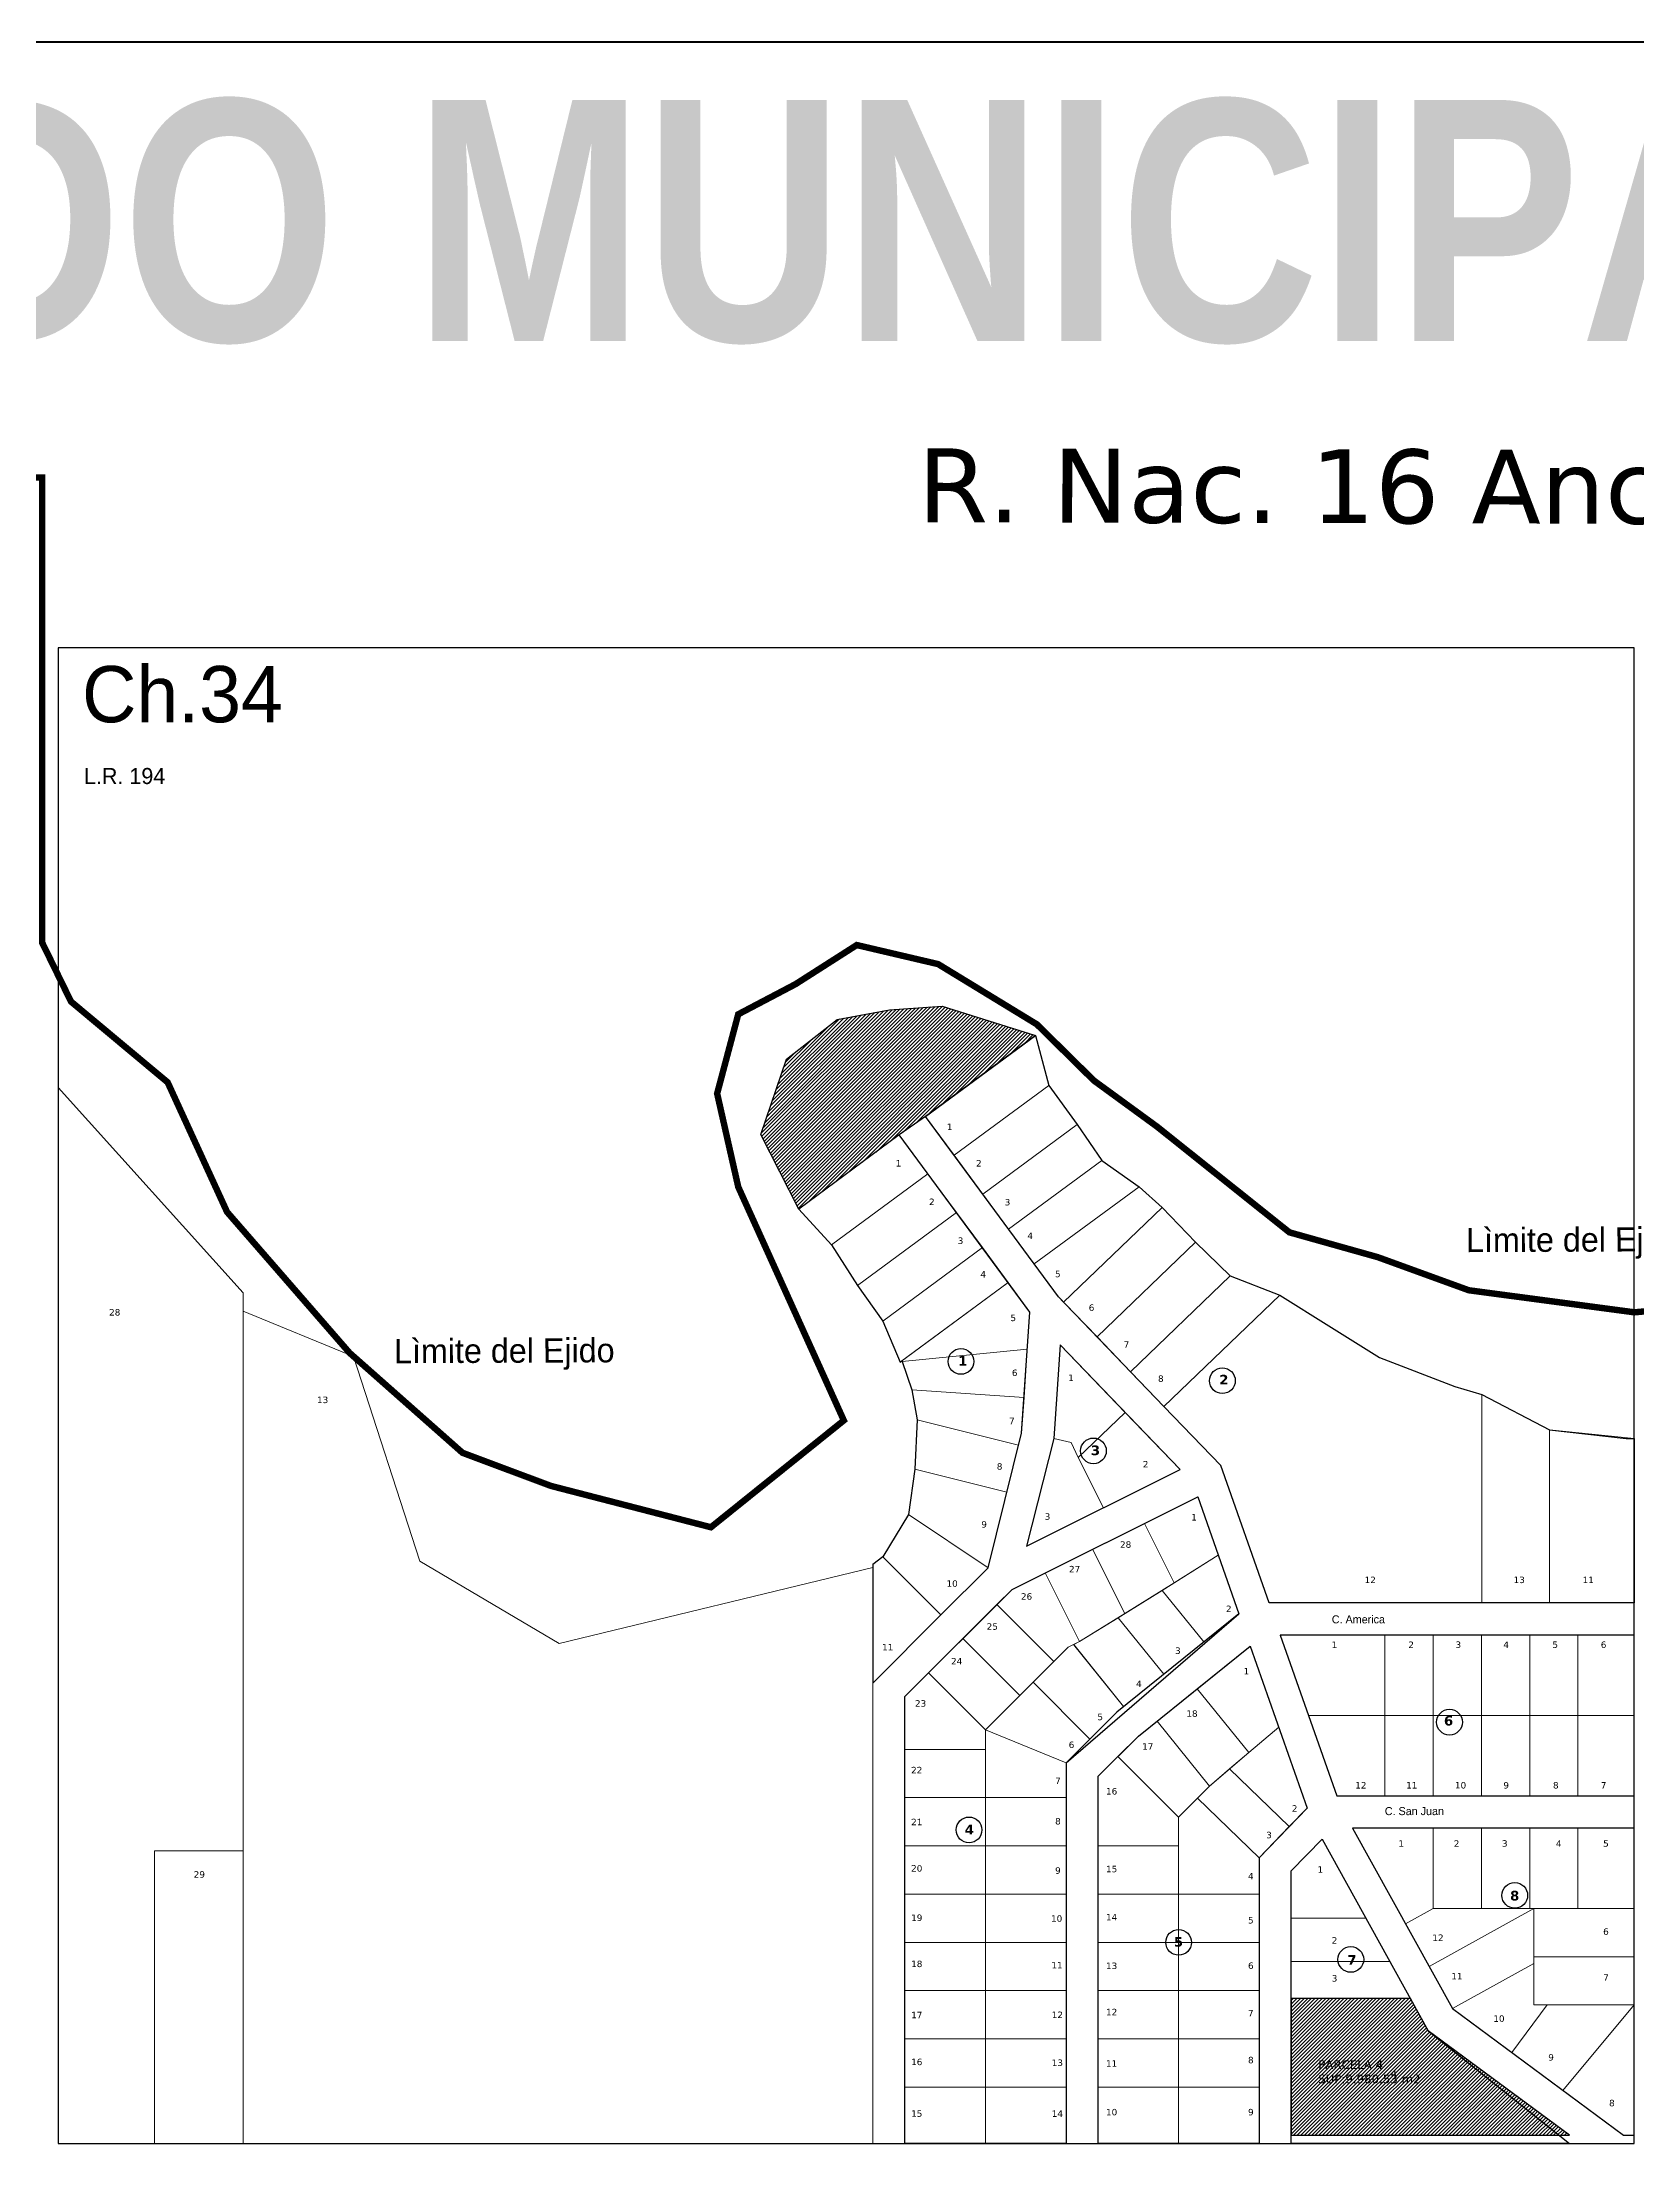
# Model space of a CAD drawing. Header units: millimetres. Extents: x 0 to 6558, y 60 to 10727.
# Drawn here: x 1190 to 2182, y 9418 to 10727 of the extents above; entities that cross this region are included whole.
import ezdxf

# ---------------------------------------------------------------- set-up
doc = ezdxf.new("R2010")
doc.units = ezdxf.units.MM
doc.linetypes.add('ACAD_ISO03W100', pattern=[30, 12, -18])
doc.linetypes.add('ACAD_ISO05W100', pattern=[33, 24, -3, 0, -3, 0, -3])
for name, color, linetype in [('0 LIMITES', 7, 'Continuous'), ('0 NOMBRE DE CALLES', 255, 'Continuous'), ('0 N° DE MANZANA', 255, 'Continuous'), ('0 Nº DE LOTE', 251, 'Continuous'), ('0 SIG - CHACRAS', 253, 'Continuous'), ('0 SIG - MANZANAS', 253, 'Continuous'), ('TERRENO MUNICIPAL', 10, 'Continuous')]:
    doc.layers.add(name, color=color, linetype=linetype)
for name, color, linetype, lineweight in [('0 N° CHACRAS', 253, 'Continuous', 35), ('0 N° DE PARCELA', 255, 'Continuous', 25), ('0 SIG - PARCELAS', 252, 'Continuous', 18), ('nombre de parcelas', 250, 'Continuous', 18), ('RECUADRO', 7, 'Continuous', 18)]:
    doc.layers.add(name, color=color, linetype=linetype, lineweight=lineweight)
doc.styles.get("Standard").update_dxf_attribs({"font": 'arial.ttf'})
pattern_1 = [(45, (-322.4474, 5693.1154), (-1.122532, 1.122532), [])]

msp = doc.modelspace()

# ---------------------------------------------------------------- hatches: boundary and pattern name
at = {"layer": 'TERRENO MUNICIPAL'}
h = msp.add_hatch(dxfattribs=at)
h.set_pattern_fill('ANSI31', color=256, scale=0.5)
h.set_pattern_definition(pattern_1)
h.paths.add_polyline_path([(1739.321, 10058.747), (1723.01, 10047.205), (1660.548, 10001.152), (1636.979, 10047.578), (1652.879, 10094.356), (1684.375, 10119.095), (1716.951, 10124.996), (1749.627, 10127.293), (1807.751, 10109.168)])
h = msp.add_hatch(dxfattribs=at)
h.set_pattern_fill('ANSI31', color=256, scale=0.5)
h.set_pattern_definition(pattern_1)
edge = h.paths.add_edge_path()
edge.add_line((2051.919, 9490.124), (2040.82, 9510.175))
edge.add_line((2040.82, 9510.175), (1966.679, 9510.175))
edge.add_line((1966.679, 9510.175), (1966.679, 9425.105))
edge.add_line((1966.679, 9425.105), (2139.787, 9425.105))
edge.add_line((2139.787, 9425.105), (2051.919, 9490.124))
edge.add_line((2051.919, 9490.124), (2040.82, 9510.175))

# ---------------------------------------------------------------- linework, layer by layer
at = {"layer": '0 LIMITES', "color": 3, "linetype": 'ACAD_ISO03W100'}
msp.add_lwpolyline([(131.877, 10456.029, 4, 4, 0), (1189.979, 10456.116, 4, 4, 0), (1189.979, 10166.913, 4, 4, 0), (1207.959, 10130.155, 4, 4, 0), (1268.06, 10079.953, 4, 4, 0), (1268.06, 10079.953, 4, 4, 0), (1305.003, 9999.303, 4, 4, 0), (1381.191, 9911.67, 4, 4, 0), (1451.389, 9849.559, 4, 4, 0), (1506.313, 9828.976, 4, 4, 0), (1605.864, 9803.246, 4, 4, 0), (1688.498, 9869.673, 4, 4, 0), (1622.851, 10014.91, 4, 4, 0), (1609.734, 10072.95, 4, 4, 0), (1622.851, 10122.253, 4, 4, 0), (1658.453, 10140.976, 4, 4, 0), (1696.554, 10165.316, 4, 4, 0), (1747.147, 10153.458, 4, 4, 0), (1808.525, 10116.013, 4, 4, 0), (1843.961, 10081.063, 4, 4, 0), (1883.311, 10052.355, 4, 4, 0), (1965.575, 9986.652, 4, 4, 0), (2020.499, 9971.214, 4, 4, 0), (2077.14, 9950.631, 4, 4, 0), (2180.123, 9936.908, 4, 4, 0), (2255.644, 9943.769, 4, 4, 0)], format="xyseb", dxfattribs=at)
at = {"layer": '0 N° DE MANZANA'}
for centre in [(1761.361, 9906.371), (1923.906, 9894.384), (1843.724, 9850.739), (2065.123, 9682.032), (1766.353, 9615.03), (2105.708, 9574.323), (1896.679, 9545.105), (2003.749, 9534.465)]:
    msp.add_circle(centre, 8, dxfattribs=at)
at = {"layer": '0 N° DE PARCELA'}
msp.add_line((1846.241, 9420.105), (1847.656, 9420.105), dxfattribs=at)
msp.add_line((1846.241, 9420.105), (1847.656, 9420.105), dxfattribs=at)
at = {"layer": '0 SIG - CHACRAS'}
msp.add_lwpolyline([(1199.979, 9420.105), (2179.979, 9420.105), (2179.979, 10350.105), (1199.979, 10350.105)], close=True, dxfattribs=at)
at = {"layer": '0 SIG - MANZANAS'}
for points in [[(2179.979, 9858.485), (2179.979, 9756.155), (1952.979, 9756.155), (1922.91, 9841.62), (1887.592, 9878.342), (1821.981, 9946.561), (1739.321, 10058.747), (1807.751, 10109.168), (1815.886, 10077.898), (1833.682, 10053.746), (1848.893, 10031.416), (1872.154, 10015.018), (1886.468, 10002.131), (1907.264, 9980.508), (1928.781, 9959.579), (1959.667, 9947.661), (1990.031, 9928.521), (2021.689, 9908.842), (2068.357, 9890.786), (2085.229, 9885.765), (2127.379, 9863.835), (2174.979, 9858.485)], [(1706.479, 9706.285), (1748.905, 9748.711), (1778.179, 9777.985), (1799.057, 9861.722), (1804.192, 9937.097), (1723.007, 10047.202), (1660.548, 10001.152), (1680.758, 9978.78), (1697.103, 9953.558), (1712.663, 9931.485), (1723.535, 9905.956), (1724.662, 9906.786), (1724.781, 9906.312), (1730.735, 9888.728), (1734.125, 9869.976), (1732.689, 9839.415), (1728.818, 9811.225), (1712.843, 9784.774), (1706.479, 9780.105)], [(1802.157, 9791.482), (1897.65, 9839.084), (1823.089, 9916.594), (1819.127, 9858.529)], [(1934.118, 9749.474), (1858.293, 9688.34), (1826.679, 9656.665), (1826.679, 9420.105), (1726.479, 9420.105), (1726.479, 9698.005), (1793.088, 9764.614), (1908.539, 9822.165), (1934.118, 9749.474), (1858.293, 9688.34), (1826.679, 9656.665)], [(1995.079, 9636.155), (2179.979, 9636.155), (2179.979, 9736.155), (1959.879, 9736.155)], [(1946.679, 9420.105), (1846.679, 9420.105), (1846.679, 9648.355), (1871.663, 9673.335), (1941.166, 9729.373), (1976.633, 9628.581), (1946.679, 9597.605)], [(2173.229, 9425.105), (2179.979, 9425.105), (2179.979, 9616.155), (2004.879, 9616.155), (2067.015, 9503.905)]]:
    msp.add_lwpolyline(points, close=True, dxfattribs=at)
msp.add_lwpolyline([(2139.787, 9420.105), (1966.679, 9420.105), (1966.679, 9589.505), (1985.909, 9609.373), (2051.919, 9490.124), (2139.787, 9420.105)], dxfattribs=at)
at = {"layer": '0 SIG - PARCELAS'}
for points in [[(1739.321, 10058.747), (1723.01, 10047.205), (1660.548, 10001.152), (1636.979, 10047.578), (1652.879, 10094.356), (1684.375, 10119.095), (1716.951, 10124.996), (1749.627, 10127.293), (1807.751, 10109.168), (1739.321, 10058.747)], [(1723.535, 9905.956), (1790.662, 9955.449), (1779.624, 9970.419)], [(1863.175, 9749.539), (1843.206, 9789.598), (1875.425, 9805.658), (1893.895, 9768.607), (1863.175, 9749.539)], [(1783.684, 9755.21), (1819.11, 9719.784), (1797.897, 9698.57), (1762.471, 9733.997), (1783.684, 9755.21)], [(2051.919, 9490.124), (2040.82, 9510.175), (1966.679, 9510.175), (1966.679, 9420.105), (2139.787, 9420.105), (2051.919, 9490.124), (2040.82, 9510.175)]]:
    msp.add_lwpolyline(points, dxfattribs=at)
for points in [[(1815.886, 10077.898), (1757.116, 10034.595), (1739.321, 10058.747), (1807.751, 10109.168)], [(1199.979, 10076.705), (1199.979, 9420.105), (1314.979, 9420.105), (1314.979, 9948.945)], [(1833.682, 10053.746), (1774.912, 10010.443), (1757.116, 10034.595), (1815.886, 10077.898)], [(1848.893, 10031.416), (1833.682, 10053.746), (1774.912, 10010.443), (1790.928, 9988.706)], [(1680.758, 9978.78), (1740.802, 10023.05), (1723.007, 10047.202), (1660.548, 10001.152)], [(1697.103, 9953.558), (1758.596, 9998.897), (1740.802, 10023.05), (1680.758, 9978.78)], [(1872.154, 10015.018), (1806.944, 9966.97), (1790.928, 9988.706), (1848.893, 10031.416)], [(1886.468, 10002.131), (1825.204, 9943.21), (1821.981, 9946.561), (1806.944, 9966.97), (1872.154, 10015.018)], [(1712.663, 9931.485), (1774.639, 9977.18), (1758.596, 9998.897), (1697.103, 9953.558)], [(1907.264, 9980.508), (1846, 9921.587), (1825.204, 9943.21), (1886.468, 10002.131)], [(1723.535, 9905.956), (1790.662, 9955.449), (1774.639, 9977.18), (1712.663, 9931.485)], [(1928.781, 9959.579), (1866.796, 9899.964), (1846, 9921.587), (1907.264, 9980.508)], [(1959.667, 9947.661), (1887.592, 9878.342), (1866.796, 9899.964), (1928.781, 9959.579)], [(1724.781, 9906.312), (1802.612, 9913.901), (1804.192, 9937.097), (1790.662, 9955.449), (1724.662, 9906.787)], [(1887.592, 9878.342), (1959.667, 9947.661), (1990.031, 9928.521), (2021.689, 9908.842), (2068.357, 9890.786), (2085.229, 9885.765), (2085.229, 9756.155), (1952.979, 9756.155), (1922.91, 9841.62), (1887.592, 9878.342)], [(1314.979, 9937.695), (1314.979, 9420.105), (1706.479, 9420.105), (1706.479, 9778.285), (1511.502, 9730.908), (1424.83, 9782.117), (1383.721, 9909.393)], [(1730.735, 9888.728), (1800.573, 9883.97), (1802.612, 9913.901), (1724.781, 9906.312)], [(1819.127, 9858.529), (1829.858, 9855.853), (1834.306, 9846.572), (1863.465, 9874.621), (1823.089, 9916.594)], [(1734.125, 9869.976), (1797.195, 9854.251), (1799.057, 9861.722), (1800.573, 9883.97), (1730.735, 9888.728)], [(2127.379, 9863.835), (2127.379, 9756.155), (2085.229, 9756.155), (2085.229, 9885.765)], [(1732.689, 9839.415), (1789.937, 9825.142), (1797.195, 9854.251), (1734.125, 9869.976)], [(1834.306, 9846.572), (1849.903, 9815.283), (1897.65, 9839.084), (1863.465, 9874.621)], [(1819.127, 9858.529), (1829.858, 9855.853), (1834.306, 9846.572), (1849.903, 9815.283), (1802.157, 9791.482)], [(2179.979, 9858.485), (2179.979, 9756.155), (2127.379, 9756.155), (2127.379, 9863.835)], [(1728.818, 9811.225), (1778.179, 9777.985), (1789.937, 9825.142), (1732.689, 9839.415)], [(1893.895, 9768.607), (1875.425, 9805.658), (1908.539, 9822.165), (1921.328, 9785.82)], [(1712.843, 9784.774), (1748.905, 9748.711), (1778.179, 9777.985), (1728.818, 9811.225)], [(1834.984, 9732.123), (1813.673, 9774.875), (1843.206, 9789.598), (1863.175, 9749.539)], [(1706.479, 9780.105), (1712.843, 9784.774), (1748.905, 9748.711), (1706.479, 9706.285)], [(1783.684, 9755.21), (1793.088, 9764.614), (1813.673, 9774.875), (1834.984, 9732.123), (1827.935, 9728.609), (1819.11, 9719.784)], [(1921.328, 9785.82), (1886.477, 9763.953), (1912.32, 9731.9), (1934.118, 9749.474)], [(1886.451, 9763.986), (1859.049, 9746.99), (1887.409, 9711.815), (1912.32, 9731.9)], [(1859.049, 9746.99), (1834.984, 9732.123), (1831.46, 9730.366), (1862.497, 9691.73), (1887.409, 9711.815)], [(2024.979, 9686.155), (2024.979, 9736.155), (1959.879, 9736.155), (1977.479, 9686.155)], [(2054.979, 9736.155), (2024.979, 9736.155), (2024.979, 9686.155), (2054.979, 9686.155)], [(2084.979, 9736.155), (2054.979, 9736.155), (2054.979, 9686.155), (2084.979, 9686.155)], [(2114.979, 9736.155), (2084.979, 9736.155), (2084.979, 9686.155), (2114.979, 9686.155)], [(2144.979, 9736.155), (2114.979, 9736.155), (2114.979, 9686.155), (2144.979, 9686.155)], [(2179.979, 9736.155), (2144.979, 9736.155), (2144.979, 9686.155), (2179.979, 9686.155)], [(1797.897, 9698.57), (1776.683, 9677.357), (1741.257, 9712.783), (1762.471, 9733.997)], [(1831.379, 9730.325), (1827.935, 9728.609), (1822.946, 9723.62), (1819.11, 9719.784), (1806.152, 9706.826), (1841.516, 9671.53), (1858.293, 9688.34), (1862.497, 9691.73)], [(1940.306, 9663.078), (1908.252, 9702.835), (1941.166, 9729.373), (1958.917, 9678.927)], [(1741.257, 9712.783), (1776.683, 9677.357), (1776.679, 9665.105), (1726.479, 9665.105), (1726.479, 9698.005)], [(1806.152, 9706.826), (1797.897, 9698.57), (1776.683, 9677.357), (1826.679, 9656.665), (1841.516, 9671.53)], [(1883.34, 9682.75), (1908.252, 9702.835), (1940.306, 9663.078), (1915.935, 9642.323)], [(1858.969, 9660.643), (1871.663, 9673.335), (1883.34, 9682.75), (1915.935, 9642.323), (1896.679, 9622.928)], [(2024.979, 9686.155), (1977.479, 9686.155), (1995.079, 9636.155), (2024.979, 9636.155)], [(2054.979, 9686.155), (2024.979, 9686.155), (2024.979, 9636.155), (2054.979, 9636.155)], [(2084.979, 9686.155), (2054.979, 9686.155), (2054.979, 9636.155), (2084.979, 9636.155)], [(2114.979, 9686.155), (2084.979, 9686.155), (2084.979, 9636.155), (2114.979, 9636.155)], [(2144.979, 9686.155), (2114.979, 9686.155), (2114.979, 9636.155), (2144.979, 9636.155)], [(2179.979, 9686.155), (2144.979, 9686.155), (2144.979, 9636.155), (2179.979, 9636.155)], [(1826.679, 9656.665), (1776.683, 9677.357), (1776.679, 9635.105), (1826.679, 9635.105)], [(1965.511, 9617.079), (1976.633, 9628.581), (1958.917, 9678.927), (1928.415, 9652.951)], [(1776.679, 9665.105), (1726.479, 9665.105), (1726.479, 9635.105), (1776.679, 9635.105)], [(1858.969, 9660.643), (1896.679, 9622.928), (1896.679, 9605.105), (1846.679, 9605.105), (1846.679, 9648.355)], [(1928.415, 9652.951), (1915.935, 9642.323), (1908.406, 9634.74), (1946.679, 9597.605), (1965.511, 9617.079)], [(1776.679, 9635.105), (1726.479, 9635.105), (1726.479, 9605.105), (1776.679, 9605.105)], [(1776.679, 9635.105), (1826.679, 9635.105), (1826.679, 9605.105), (1776.679, 9605.105)], [(1946.742, 9597.67), (1908.406, 9634.74), (1896.679, 9622.928), (1896.679, 9575.105), (1946.679, 9575.105), (1946.679, 9597.605)], [(1776.679, 9605.105), (1726.479, 9605.105), (1726.479, 9575.105), (1776.679, 9575.105)], [(1776.679, 9605.105), (1826.679, 9605.105), (1826.679, 9575.105), (1776.679, 9575.105)], [(1846.679, 9575.105), (1896.679, 9575.105), (1896.679, 9605.105), (1846.679, 9605.105)], [(1966.679, 9560.175), (2013.142, 9560.175), (1985.909, 9609.373), (1966.679, 9589.505)], [(2054.979, 9566.155), (2054.979, 9616.155), (2004.879, 9616.155), (2037.816, 9556.653)], [(2084.979, 9616.155), (2054.979, 9616.155), (2054.979, 9566.155), (2084.979, 9566.155)], [(2114.979, 9616.155), (2084.979, 9616.155), (2084.979, 9566.155), (2114.979, 9566.155)], [(2144.979, 9616.155), (2114.979, 9616.155), (2114.979, 9566.155), (2144.979, 9566.155)], [(2179.979, 9616.155), (2144.979, 9616.155), (2144.979, 9566.155), (2179.979, 9566.155)], [(1314.979, 9420.105), (1314.978, 9602.105), (1259.978, 9602.105), (1259.979, 9420.105)], [(1776.679, 9575.105), (1726.479, 9575.105), (1726.479, 9545.105), (1776.679, 9545.105)], [(1776.679, 9575.105), (1826.679, 9575.105), (1826.679, 9545.105), (1776.679, 9545.105)], [(1846.679, 9545.105), (1896.679, 9545.105), (1896.679, 9575.105), (1846.679, 9575.105)], [(1896.679, 9575.105), (1946.679, 9575.105), (1946.679, 9545.105), (1896.679, 9545.105)], [(2117.519, 9566.155), (2054.979, 9566.155), (2037.816, 9556.653), (2052.486, 9530.152)], [(2117.519, 9531.865), (2117.519, 9566.155), (2052.486, 9530.152), (2067.015, 9503.905)], [(2179.979, 9566.155), (2117.519, 9566.155), (2117.519, 9536.155), (2179.979, 9536.155)], [(1966.679, 9533.175), (2028.088, 9533.175), (2013.142, 9560.175), (1966.679, 9560.175)], [(1776.679, 9545.105), (1726.479, 9545.105), (1726.479, 9515.105), (1776.679, 9515.105)], [(1776.679, 9545.105), (1826.679, 9545.105), (1826.679, 9515.105), (1776.679, 9515.105)], [(1846.679, 9515.105), (1896.679, 9515.105), (1896.679, 9545.105), (1846.679, 9545.105)], [(1896.679, 9545.105), (1946.679, 9545.105), (1946.679, 9515.105), (1896.679, 9515.105)], [(1966.679, 9510.175), (2040.82, 9510.175), (2028.088, 9533.175), (1966.679, 9533.175)], [(2125.889, 9506.155), (2117.519, 9506.155), (2117.519, 9531.865), (2067.015, 9503.905), (2103.958, 9476.497)], [(2179.979, 9536.155), (2117.519, 9536.155), (2117.519, 9506.155), (2179.979, 9506.155)], [(1776.679, 9515.105), (1726.479, 9515.105), (1726.479, 9485.105), (1776.679, 9485.105)], [(1776.679, 9515.105), (1826.679, 9515.105), (1826.679, 9485.105), (1776.679, 9485.105)], [(1846.679, 9485.105), (1896.679, 9485.105), (1896.679, 9515.105), (1846.679, 9515.105)], [(1896.679, 9515.105), (1946.679, 9515.105), (1946.679, 9485.105), (1896.679, 9485.105)], [(2179.979, 9506.155), (2125.889, 9506.155), (2103.958, 9476.497), (2135.649, 9452.986)], [(2179.979, 9506.155), (2135.649, 9452.986), (2173.229, 9425.105), (2179.979, 9425.105)], [(1776.679, 9485.105), (1726.479, 9485.105), (1726.479, 9455.105), (1776.679, 9455.105)], [(1776.679, 9485.105), (1826.679, 9485.105), (1826.679, 9455.105), (1776.679, 9455.105)], [(1846.679, 9455.105), (1896.679, 9455.105), (1896.679, 9485.105), (1846.679, 9485.105)], [(1896.679, 9485.105), (1946.679, 9485.105), (1946.679, 9455.105), (1896.679, 9455.105)], [(1776.679, 9455.105), (1726.479, 9455.105), (1726.479, 9420.105), (1776.679, 9420.105)], [(1776.679, 9455.105), (1826.679, 9455.105), (1826.679, 9420.105), (1776.679, 9420.105)], [(1846.679, 9420.105), (1896.679, 9420.105), (1896.679, 9455.105), (1846.679, 9455.105)], [(1896.679, 9455.105), (1946.679, 9455.105), (1946.679, 9420.105), (1896.679, 9420.105)]]:
    msp.add_lwpolyline(points, close=True, dxfattribs=at)
at = {"layer": 'RECUADRO', "color": 7, "lineweight": 60}
msp.add_lwpolyline([(0, 308.868), (4204, 308.868), (4204, 10726.868), (0, 10726.868)], close=True, dxfattribs=at)
at = {"layer": 'TERRENO MUNICIPAL'}
for points in [[(1739.321, 10058.747), (1723.01, 10047.205), (1660.548, 10001.152), (1636.979, 10047.578), (1652.879, 10094.356), (1684.375, 10119.095), (1716.951, 10124.996), (1749.627, 10127.293), (1807.751, 10109.168), (1739.321, 10058.747)], [(2051.919, 9490.124), (2040.82, 9510.175), (1966.679, 9510.175), (1966.679, 9425.105), (2139.787, 9425.105), (2051.919, 9490.124), (2040.82, 9510.175)]]:
    msp.add_lwpolyline(points, dxfattribs=at)

# ---------------------------------------------------------------- texts
at = {"layer": '0 LIMITES', "color": 3, "linetype": 'ACAD_ISO05W100', "ltscale": 10, "char_height": 15, "width": 783.33333, "attachment_point": 4, "rotation": 0.251364}
for insert in [(2075.42, 9979.549), (1408.842, 9910.473)]:
    msp.add_mtext('\\pt30;{\\fBankGothic Lt BT|b0|i0|c0|p34;\\C3;Lìmite del Ejido}', dxfattribs=dict(at, insert=insert))
at = {"layer": '0 NOMBRE DE CALLES', "linetype": 'Continuous', "char_height": 5, "width": 783.33333, "attachment_point": 4}
for s, insert in [('\\pt10;{\\fBankGothic Lt BT|b0|i0|c0|p34;C. America}', (1991.944, 9745.935)), ('\\pt10;{\\fBankGothic Lt BT|b0|i0|c0|p34;C. San Juan}', (2024.888, 9626.686))]:
    msp.add_mtext(s, dxfattribs=dict(at, insert=insert))
at = {"layer": '0 N° CHACRAS', "linetype": 'Continuous', "insert": (1214.817, 10321.104), "char_height": 35, "width": 338.88889, "attachment_point": 4}
msp.add_mtext('{\\fBankGothic Lt BT|b0|i0|c0|p34;Ch.34}', dxfattribs=at)
at = {"layer": '0 N° DE MANZANA', "char_height": 6, "attachment_point": 4}
for s, insert in [('{\\fVerdana|b1|i0|c0|p34;1}', (1759.555, 9906.778)), ('{\\fVerdana|b1|i0|c0|p34;2}', (1921.93, 9895.032)), ('{\\fVerdana|b1|i0|c0|p34;3}', (1842.118, 9851.031)), ('{\\fVerdana|b1|i0|c0|p34;6}', (2061.68, 9682.894)), ('{\\fVerdana|b1|i0|c0|p34;4}', (1763.684, 9615.2)), ('{\\fVerdana|b1|i0|c0|p34;8}', (2102.78, 9574.079)), ('{\\fVerdana|b1|i0|c0|p34;5}', (1893.697, 9545.364)), ('{\\fVerdana|b1|i0|c0|p34;7}', (2001.584, 9534.182))]:
    msp.add_mtext(s, dxfattribs=dict(at, insert=insert))
at = {"layer": '0 N° DE PARCELA', "char_height": 4, "attachment_point": 4}
for s, insert in [('\\pt8;{\\fVerdana|b0|i0|c0|p34;1}', (1752.553, 10052.262)), ('\\pt8;{\\fVerdana|b0|i0|c0|p34;1}', (1720.767, 10029.578)), ('\\pt8;{\\fVerdana|b0|i0|c0|p34;2}', (1770.72, 10029.589)), ('\\pt8;{\\fVerdana|b0|i0|c0|p34;2}', (1741.51, 10005.642)), ('\\pt8;{\\fVerdana|b0|i0|c0|p34;3}', (1788.542, 10005.361)), ('\\pt8;{\\fVerdana|b0|i0|c0|p34;3}', (1759.332, 9981.414)), ('\\pt8;{\\fVerdana|b0|i0|c0|p34;4}', (1802.63, 9984.51)), ('\\pt8;{\\fVerdana|b0|i0|c0|p34;4}', (1773.419, 9960.563)), ('\\pt8;{\\fVerdana|b0|i0|c0|p34;5}', (1819.83, 9960.73)), ('\\pt8;{\\fVerdana|b0|i0|c0|p34;28}', (1231.655, 9936.882)), ('\\pt8;{\\fVerdana|b0|i0|c0|p34;5}', (1792.117, 9933.416)), ('\\pt8;{\\fVerdana|b0|i0|c0|p34;6}', (1840.801, 9939.777)), ('\\pt8;{\\fVerdana|b0|i0|c0|p34;7}', (1862.522, 9916.953)), ('\\pt8;{\\fVerdana|b0|i0|c0|p34;6}', (1792.994, 9899.264)), ('\\pt8;{\\fVerdana|b0|i0|c0|p34;1}', (1828.059, 9896.229)), ('\\pt8;{\\fVerdana|b0|i0|c0|p34;8}', (1883.868, 9895.625)), ('\\pt8;{\\fVerdana|b0|i0|c0|p34;13}', (1360.934, 9882.427)), ('\\pt8;{\\fVerdana|b0|i0|c0|p34;7}', (1791.241, 9869.344)), ('\\pt8;{\\fVerdana|b0|i0|c0|p34;8}', (1783.645, 9841.029)), ('\\pt8;{\\fVerdana|b0|i0|c0|p34;2}', (1874.417, 9842.458)), ('\\pt8;{\\fVerdana|b0|i0|c0|p34;9}', (1773.978, 9804.969)), ('\\pt8;{\\fVerdana|b0|i0|c0|p34;3}', (1813.383, 9809.882)), ('\\pt8;{\\fVerdana|b0|i0|c0|p34;1}', (1904.544, 9809.442)), ('\\pt8;{\\fVerdana|b0|i0|c0|p34;28}', (1860.25, 9792.448)), ('\\pt8;{\\fVerdana|b0|i0|c0|p34;27}', (1828.538, 9777.204)), ('\\pt8;{\\fVerdana|b0|i0|c0|p34;10}', (1752.358, 9768.19)), ('\\pt8;{\\fVerdana|b0|i0|c0|p34;26}', (1798.621, 9760.166)), ('\\pt8;{\\fVerdana|b0|i0|c0|p34;12}', (2012.343, 9770.497)), ('\\pt8;{\\fVerdana|b0|i0|c0|p34;13}', (2104.965, 9770.497)), ('\\pt8;{\\fVerdana|b0|i0|c0|p34;11}', (2147.94, 9770.497)), ('\\pt8;{\\fVerdana|b0|i0|c0|p34;2}', (1926.129, 9752.515)), ('\\pt8;{\\fVerdana|b0|i0|c0|p34;25}', (1777.325, 9741.472)), ('\\pt8;{\\fVerdana|b0|i0|c0|p34;11}', (1712.304, 9728.678)), ('\\pt8;{\\fVerdana|b0|i0|c0|p34;24}', (1755.186, 9719.95)), ('\\pt8;{\\fVerdana|b0|i0|c0|p34;3}', (1894.46, 9726.48)), ('\\pt8;{\\fVerdana|b0|i0|c0|p34;1}', (1991.892, 9730.173)), ('\\pt8;{\\fVerdana|b0|i0|c0|p34;2}', (2039.532, 9730.173)), ('\\pt8;{\\fVerdana|b0|i0|c0|p34;3}', (2068.85, 9730.173)), ('\\pt8;{\\fVerdana|b0|i0|c0|p34;4}', (2098.592, 9730.173)), ('\\pt8;{\\fVerdana|b0|i0|c0|p34;5}', (2129.102, 9730.173)), ('\\pt8;{\\fVerdana|b0|i0|c0|p34;6}', (2159.185, 9730.173)), ('\\pt8;{\\fVerdana|b0|i0|c0|p34;1}', (1937.085, 9713.698)), ('\\pt8;{\\fVerdana|b0|i0|c0|p34;23}', (1732.748, 9693.646)), ('\\pt8;{\\fVerdana|b0|i0|c0|p34;4}', (1870.216, 9705.897)), ('\\pt8;{\\fVerdana|b0|i0|c0|p34;5}', (1846.181, 9685.241)), ('\\pt8;{\\fVerdana|b0|i0|c0|p34;18}', (1901.507, 9687.312)), ('\\pt8;{\\fVerdana|b0|i0|c0|p34;6}', (1828.343, 9667.921)), ('\\pt8;{\\fVerdana|b0|i0|c0|p34;17}', (1874.007, 9666.94)), ('\\pt8;{\\fVerdana|b0|i0|c0|p34;22}', (1730.355, 9652.235)), ('\\pt8;{\\fVerdana|b0|i0|c0|p34;7}', (1819.887, 9645.501)), ('\\pt8;{\\fVerdana|b0|i0|c0|p34;12}', (2006.485, 9642.745)), ('\\pt8;{\\fVerdana|b0|i0|c0|p34;11}', (2038.147, 9642.745)), ('\\pt8;{\\fVerdana|b0|i0|c0|p34;10}', (2068.51, 9642.745)), ('\\pt8;{\\fVerdana|b0|i0|c0|p34;9}', (2098.621, 9642.745)), ('\\pt8;{\\fVerdana|b0|i0|c0|p34;8}', (2129.471, 9642.745)), ('\\pt8;{\\fVerdana|b0|i0|c0|p34;7}', (2159.185, 9642.745)), ('\\pt8;{\\fVerdana|b0|i0|c0|p34;16}', (1851.537, 9639.001)), ('\\pt8;{\\fVerdana|b0|i0|c0|p34;2}', (1967.075, 9628.369)), ('\\pt8;{\\fVerdana|b0|i0|c0|p34;21}', (1730.355, 9619.937)), ('\\pt8;{\\fVerdana|b0|i0|c0|p34;8}', (1819.887, 9620.381)), ('\\pt8;{\\fVerdana|b0|i0|c0|p34;3}', (1951.126, 9611.804)), ('\\pt8;{\\fVerdana|b0|i0|c0|p34;1}', (2033.341, 9606.552)), ('\\pt8;{\\fVerdana|b0|i0|c0|p34;2}', (2067.789, 9606.552)), ('\\pt8;{\\fVerdana|b0|i0|c0|p34;3}', (2097.735, 9606.552)), ('\\pt8;{\\fVerdana|b0|i0|c0|p34;4}', (2131.301, 9606.552)), ('\\pt8;{\\fVerdana|b0|i0|c0|p34;5}', (2160.66, 9606.552)), ('\\pt8;{\\fVerdana|b0|i0|c0|p34;20}', (1730.355, 9591.075)), ('\\pt8;{\\fVerdana|b0|i0|c0|p34;9}', (1819.887, 9589.719)), ('\\pt8;{\\fVerdana|b0|i0|c0|p34;15}', (1851.537, 9590.686)), ('\\pt8;{\\fVerdana|b0|i0|c0|p34;1}', (1983.025, 9590.406)), ('\\pt8;{\\fVerdana|b0|i0|c0|p34;29}', (1284.261, 9587.28)), ('\\pt8;{\\fVerdana|b0|i0|c0|p34;4}', (1939.842, 9586.296)), ('\\pt8;{\\fVerdana|b0|i0|c0|p34;19}', (1730.355, 9560.374)), ('\\pt8;{\\fVerdana|b0|i0|c0|p34;10}', (1817.359, 9559.871)), ('\\pt8;{\\fVerdana|b0|i0|c0|p34;14}', (1851.537, 9560.751)), ('\\pt8;{\\fVerdana|b0|i0|c0|p34;5}', (1939.842, 9558.8)), ('\\pt8;{\\fVerdana|b0|i0|c0|p34;6}', (2160.66, 9551.751)), ('\\pt8;{\\fVerdana|b0|i0|c0|p34;2}', (1991.892, 9546.32)), ('\\pt8;{\\fVerdana|b0|i0|c0|p34;12}', (2054.488, 9547.971)), ('\\pt8;{\\fVerdana|b0|i0|c0|p34;18}', (1730.355, 9531.679)), ('\\pt8;{\\fVerdana|b0|i0|c0|p34;11}', (1817.589, 9530.956)), ('\\pt8;{\\fVerdana|b0|i0|c0|p34;13}', (1851.537, 9530.472)), ('\\pt8;{\\fVerdana|b0|i0|c0|p34;6}', (1939.842, 9530.554)), ('\\pt8;{\\fVerdana|b0|i0|c0|p34;11}', (2066.264, 9524.055)), ('\\pt8;{\\fVerdana|b0|i0|c0|p34;7}', (2160.66, 9523.183)), ('\\pt8;{\\fVerdana|b0|i0|c0|p34;3}', (1991.892, 9522.696)), ('\\pt8;{\\fVerdana|b0|i0|c0|p34;17}', (1730.355, 9499.913)), ('\\pt8;{\\fVerdana|b0|i0|c0|p34;12}', (1817.819, 9500.046)), ('\\pt8;{\\fVerdana|b0|i0|c0|p34;12}', (1851.537, 9501.763)), ('\\pt8;{\\fVerdana|b0|i0|c0|p34;7}', (1939.842, 9501.133)), ('\\pt8;{\\fVerdana|b0|i0|c0|p34;10}', (2092.376, 9497.631)), ('\\pt8;{\\fVerdana|b0|i0|c0|p34;16}', (1730.355, 9470.702)), ('\\pt8;{\\fVerdana|b0|i0|c0|p34;8}', (1939.842, 9471.876)), ('\\pt8;{\\fVerdana|b0|i0|c0|p34;9}', (2126.523, 9473.548)), ('\\pt8;{\\fVerdana|b0|i0|c0|p34;13}', (1817.819, 9470.198)), ('\\pt8;{\\fVerdana|b0|i0|c0|p34;11}', (1851.537, 9469.764)), ('\\pt8;{\\fVerdana|b0|i0|c0|p34;4}', (2028.744, 9463.644)), ('\\pt8;{\\fVerdana|b0|i0|c0|p34;8}', (2164.353, 9445.117)), ('\\pt8;{\\fVerdana|b0|i0|c0|p34;15}', (1730.355, 9438.581)), ('\\pt8;{\\fVerdana|b0|i0|c0|p34;14}', (1817.819, 9438.581)), ('\\pt8;{\\fVerdana|b0|i0|c0|p34;10}', (1851.537, 9439.485)), ('\\pt8;{\\fVerdana|b0|i0|c0|p34;9}', (1939.842, 9439.485))]:
    msp.add_mtext(s, dxfattribs=dict(at, insert=insert))
at = {"layer": '0 Nº DE LOTE', "insert": (1216.034, 10275.436), "char_height": 10, "width": 118.3044, "attachment_point": 1}
msp.add_mtext('{\\fBankGothic Lt BT|b0|i0|c0|p34;L.R. 194}', dxfattribs=at)
at = {"layer": 'nombre de parcelas', "color": 7, "insert": (1983.473, 9464.214), "char_height": 5.33866, "attachment_point": 4}
msp.add_mtext('{\\fVerdana|b0|i0|c0|p34;PARCELA 4\\PSUP:9.980,53 m2  }', dxfattribs=at)
at = {"layer": 'RECUADRO', "color": 4, "linetype": 'Continuous', "insert": (43.061, 10614.815), "char_height": 150, "width": 4141.69909, "attachment_point": 4}
msp.add_mtext('\\pi814.65;{\\fSwis721 Cn BT|b1|i0|c0|p34;\\C256;EJIDO MUNICIPAL DE FONTANA}', dxfattribs=at)
at = {"layer": 'RECUADRO', "insert": (1734.482, 10450.798), "char_height": 45.9201, "width": 1127.72542, "attachment_point": 4, "rotation": 359.879431}
msp.add_mtext('\\pt91.84;{\\fVerdana|b0|i0|c0|p34;\\C7;R. Nac. 16 Ancelmo Z. DUCA}', dxfattribs=at)

doc.saveas('drawing.dxf')
